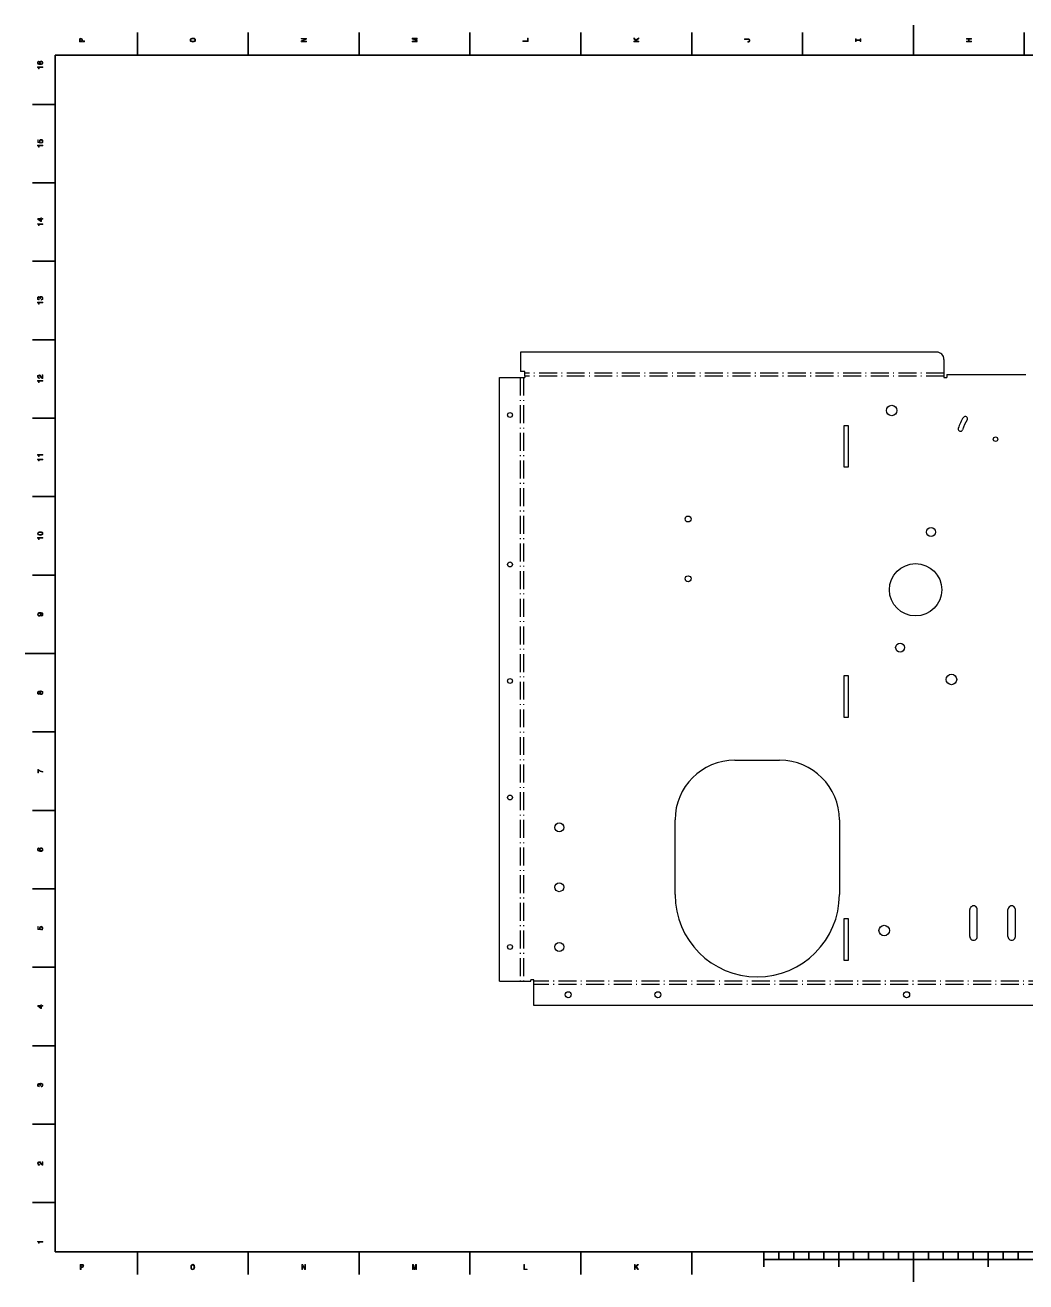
# Model space of a CAD drawing. Extents: x 0 to 1189, y 0 to 841.
# Drawn here: x 0 to 670, y 0 to 841 of the extents above; entities that cross this region are included whole.
import ezdxf

# ---------------------------------------------------------------- set-up
doc = ezdxf.new("R2010")
doc.units = 0
doc.linetypes.add('DASHDOT', pattern=[18.5, 12, -3, 0.5, -3])

msp = doc.modelspace()

# ---------------------------------------------------------------- linework, layer by layer
at = {"color": 7, "lineweight": 35}
for p, q in [((594.5, 821), (594.5, 841)), ((1169, 821), (20, 821)), ((20, 821), (20, 20)), ((20, 420.5), (0, 420.5)), ((20, 20), (1169, 20)), ((594.5, 20), (594.5, 0)), ((494.5, 15), (694.5, 15))]:
    msp.add_line(p, q, dxfattribs=at)
at = {"color": 7, "lineweight": 35, "ltscale": 0.375}
for p, q in [((75.099998, 821), (75.099998, 836)), ((149.300003, 821), (149.300003, 836)), ((223.5, 821), (223.5, 836)), ((297.700012, 821), (297.700012, 836)), ((371.899994, 821), (371.899994, 836)), ((446.100006, 821), (446.100006, 836)), ((520.299988, 821), (520.299988, 836)), ((668.700012, 821), (668.700012, 836)), ((20, 788), (5, 788)), ((20, 735.5), (5, 735.5)), ((20, 683), (5, 683)), ((20, 630.5), (5, 630.5)), ((20, 578), (5, 578)), ((20, 525.5), (5, 525.5)), ((20, 473), (5, 473)), ((20, 368), (5, 368)), ((20, 315.5), (5, 315.5)), ((20, 263), (5, 263)), ((20, 210.5), (5, 210.5)), ((20, 158), (5, 158)), ((20, 105.5), (5, 105.5)), ((20, 53), (5, 53)), ((75.099998, 20), (75.099998, 5)), ((149.300003, 20), (149.300003, 5)), ((223.5, 20), (223.5, 5)), ((297.700012, 20), (297.700012, 5)), ((371.899994, 20), (371.899994, 5)), ((446.100006, 20), (446.100006, 5))]:
    msp.add_line(p, q, dxfattribs=at)
at = {"ltscale": 0.325}
msp.add_line((331.464111, 622.200317), (331.464111, 609.200317), dxfattribs=at)
for p, q in [((609.964111, 622.200317), (331.464111, 622.200317)), ((616.964111, 607.118591), (669.764099, 607.118591)), ((317.382385, 201.118591), (317.382385, 605.118591)), ((548.164124, 545.118591), (548.164124, 573.118591)), ((550.764099, 573.118591), (550.764099, 545.118591)), ((548.164124, 377.731079), (548.164124, 405.731079)), ((550.764099, 405.731079), (550.764099, 377.731079)), ((474.964111, 349.118591), (504.964111, 349.118591)), ((434.964111, 259.118591), (434.964111, 309.118591)), ((544.964111, 309.118591), (544.964111, 259.118591)), ((548.164124, 215.118591), (548.164124, 243.118591)), ((550.764099, 243.118591), (550.764099, 215.118591)), ((812.964111, 185.036636), (340.464111, 185.036636))]:
    msp.add_line(p, q)
at = {"ltscale": 0.225}
msp.add_line((614.964111, 617.200317), (614.964111, 608.200317), dxfattribs=at)
at = {"ltscale": 0.075}
msp.add_line((334.464111, 609.200317), (331.464111, 609.200317), dxfattribs=at)
at = {"ltscale": 0.025}
for p, q in [((334.464111, 608.200317), (334.464111, 609.200317)), ((334.464111, 606.118591), (334.464111, 605.118591)), ((614.964111, 606.118591), (614.964111, 605.118591)), ((333.464111, 605.118591), (334.464111, 605.118591)), ((338.464111, 201.118591), (338.464111, 202.118591)), ((340.464111, 201.118591), (340.464111, 202.118591))]:
    msp.add_line(p, q, dxfattribs=at)
at = {"color": 1, "linetype": 'DASHDOT'}
for p, q in [((614.964111, 608.200317), (334.464111, 608.200317)), ((614.964111, 606.118591), (334.464111, 606.118591)), ((331.382385, 605.118591), (331.382385, 201.118591)), ((333.464111, 605.118591), (333.464111, 201.118591)), ((812.964111, 201.118591), (340.464111, 201.118591)), ((812.964111, 199.03688), (340.464111, 199.03688))]:
    msp.add_line(p, q, dxfattribs=at)
at = {"ltscale": 0.052043}
for p, q in [((334.464111, 606.118591), (334.464111, 608.200317)), ((614.964111, 608.200317), (614.964111, 606.118591)), ((331.382385, 605.118591), (333.464111, 605.118591)), ((331.382385, 201.118591), (333.464111, 201.118591)), ((340.464111, 199.03688), (340.464111, 201.118591))]:
    msp.add_line(p, q, dxfattribs=at)
at = {"ltscale": 0.05}
for p, q in [((616.964111, 607.118591), (616.964111, 605.118591)), ((614.964111, 605.118591), (616.964111, 605.118591)), ((340.464111, 202.118591), (338.464111, 202.118591))]:
    msp.add_line(p, q, dxfattribs=at)
at = {"ltscale": 0.35}
for p, q in [((317.382385, 605.118591), (331.382385, 605.118591)), ((317.382385, 201.118591), (331.382385, 201.118591))]:
    msp.add_line(p, q, dxfattribs=at)
at = {"ltscale": 0.0125}
for p, q in [((548.164124, 573.118591), (548.664124, 573.118591)), ((550.264099, 573.118591), (550.764099, 573.118591)), ((548.664124, 545.118591), (548.164124, 545.118591)), ((550.764099, 545.118591), (550.264099, 545.118591)), ((548.164124, 405.731079), (548.664124, 405.731079)), ((550.264099, 405.731079), (550.764099, 405.731079)), ((548.664124, 377.731079), (548.164124, 377.731079)), ((550.764099, 377.731079), (550.264099, 377.731079)), ((548.164124, 243.118591), (548.664124, 243.118591)), ((550.264099, 243.118591), (550.764099, 243.118591)), ((548.664124, 215.118591), (548.164124, 215.118591)), ((550.764099, 215.118591), (550.264099, 215.118591))]:
    msp.add_line(p, q, dxfattribs=at)
at = {"ltscale": 0.039999}
for p, q in [((548.664124, 573.118591), (550.264099, 573.118591)), ((550.264099, 545.118591), (548.664124, 545.118591)), ((548.664124, 405.731079), (550.264099, 405.731079)), ((550.264099, 377.731079), (548.664124, 377.731079)), ((548.664124, 243.118591), (550.264099, 243.118591)), ((550.264099, 215.118591), (548.664124, 215.118591))]:
    msp.add_line(p, q, dxfattribs=at)
at = {"ltscale": 0.45}
for p, q in [((632.264099, 231.118591), (632.264099, 249.118591)), ((637.264099, 231.118591), (637.264099, 249.118591)), ((657.764099, 231.118591), (657.764099, 249.118591)), ((662.764099, 231.118591), (662.764099, 249.118591))]:
    msp.add_line(p, q, dxfattribs=at)
at = {"ltscale": 0.125}
msp.add_line((333.464111, 201.118591), (338.464111, 201.118591), dxfattribs=at)
at = {"ltscale": 0.350006}
msp.add_line((340.464111, 185.036636), (340.464111, 199.03688), dxfattribs=at)
at = {"color": 7, "lineweight": 35, "ltscale": 0.25}
for p, q in [((494.5, 20), (494.5, 10)), ((544.5, 20), (544.5, 10)), ((644.5, 20), (644.5, 10))]:
    msp.add_line(p, q, dxfattribs=at)
at = {"color": 7, "lineweight": 35, "ltscale": 0.125}
for p, q in [((504.5, 20), (504.5, 15)), ((514.5, 20), (514.5, 15)), ((524.5, 20), (524.5, 15)), ((534.5, 20), (534.5, 15)), ((554.5, 20), (554.5, 15)), ((564.5, 20), (564.5, 15)), ((574.5, 20), (574.5, 15)), ((584.5, 20), (584.5, 15)), ((604.5, 20), (604.5, 15)), ((614.5, 20), (614.5, 15)), ((624.5, 20), (624.5, 15)), ((634.5, 20), (634.5, 15)), ((654.5, 20), (654.5, 15)), ((664.5, 20), (664.5, 15))]:
    msp.add_line(p, q, dxfattribs=at)
at = {"color": 7, "lineweight": 13}
for points in [[(39.833214, 829.935913), (39.833214, 830.399841), (38.355549, 830.399841), (38.355549, 830.914246), (38.330334, 831.433716), (38.15382, 831.84729), (37.810879, 832.114563), (37.341858, 832.205322), (36.908142, 832.134705), (36.59042, 831.932983), (36.398777, 831.600159), (36.333214, 831.14624), (36.333214, 829.935913)], [(36.761887, 831.020203), (36.792149, 831.322754), (36.88797, 831.544678), (37.064484, 831.675781), (37.341858, 831.721191), (37.634365, 831.670776), (37.810879, 831.534607), (37.901657, 831.302612), (37.926872, 830.984863), (37.926872, 830.399841), (36.761887, 830.399841)], [(112.283211, 829.703918), (113.069954, 829.794678), (113.649925, 830.056946), (114.007996, 830.465454), (114.129036, 831), (114.007996, 831.529541), (113.649925, 831.943115), (113.069954, 832.200317), (112.283211, 832.296143), (111.501511, 832.200317), (111.183784, 832.089355), (110.921539, 831.943115), (110.563469, 831.529541), (110.472694, 831.277405), (110.437393, 831), (110.563469, 830.460388), (110.916496, 830.05188), (111.496468, 829.794678)], [(112.283211, 830.188049), (111.672981, 830.24353), (111.224136, 830.409973), (110.951797, 830.667175), (110.85598, 831), (110.951797, 831.32782), (111.229179, 831.585022), (111.678024, 831.751465), (112.283211, 831.811951), (112.89344, 831.751465), (113.342285, 831.585022), (113.614624, 831.32782), (113.705399, 831), (113.614624, 830.667175), (113.342285, 830.409973), (112.898483, 830.24353)], [(188.2332, 829.850159), (188.2332, 830.268738), (185.363602, 830.268738), (188.2332, 831.610229), (188.2332, 832.149841), (184.7332, 832.149841), (184.7332, 831.726257), (187.602798, 831.726257), (184.7332, 830.399841), (184.7332, 829.850159)], [(262.433228, 829.739197), (262.433228, 830.127502), (259.255981, 830.127502), (262.433228, 830.783142), (262.433228, 831.216858), (259.255981, 831.867432), (262.433228, 831.867432), (262.433228, 832.260803), (258.933228, 832.260803), (258.933228, 831.645569), (262.019684, 831), (258.933228, 830.359497), (258.933228, 829.739197)], [(336.633209, 829.976257), (336.633209, 832.225525), (336.209564, 832.225525), (336.209564, 830.440186), (333.133209, 830.440186), (333.133209, 829.976257)], [(410.833221, 829.90564), (410.833221, 830.369629), (409.587555, 830.369629), (409.143738, 830.783142), (410.833221, 831.958191), (410.833221, 832.523071), (408.805847, 831.110962), (407.333221, 832.482727), (407.333221, 831.867432), (408.952087, 830.369629), (407.333221, 830.369629), (407.333221, 829.90564)], [(483.873291, 831.403442), (484.24649, 831.368164), (484.503693, 831.262268), (484.660034, 831.04541), (484.705414, 830.712524), (484.660034, 830.384705), (484.513794, 830.167847), (484.256592, 830.041809), (483.883392, 830.00647), (483.631226, 830.016602), (483.631226, 829.562683), (483.888428, 829.552612), (484.448212, 829.613098), (484.836548, 829.819885), (485.053406, 830.177979), (485.129059, 830.70752), (485.053406, 831.231995), (484.836548, 831.590088), (484.453278, 831.796814), (483.893463, 831.862427), (481.533234, 831.862427), (481.533234, 831.403442)], [(558.80957, 830.768005), (558.80957, 830.122498), (559.233215, 830.122498), (559.233215, 831.877502), (558.80957, 831.877502), (558.80957, 831.231995), (556.15686, 831.231995), (556.15686, 831.877502), (555.733215, 831.877502), (555.733215, 830.122498), (556.15686, 830.122498), (556.15686, 830.768005)], [(633.433167, 829.829956), (633.433167, 830.299011), (631.789063, 830.299011), (631.789063, 831.700989), (633.433167, 831.700989), (633.433167, 832.164978), (629.933167, 832.164978), (629.933167, 831.700989), (631.360413, 831.700989), (631.360413, 830.299011), (629.933167, 830.299011), (629.933167, 829.829956)], [(9.276297, 816.978394), (8.867795, 816.882568), (8.565202, 816.660706), (8.373559, 816.317749), (8.307997, 815.873962), (8.3433, 815.576355), (8.43912, 815.319153), (8.595461, 815.092224), (8.817363, 814.900574), (9.09474, 814.749268), (9.432636, 814.638367), (9.831052, 814.567749), (10.279899, 814.547546), (10.996037, 814.628235), (11.51549, 814.875366), (11.82817, 815.273804), (11.934077, 815.818481), (11.8433, 816.307678), (11.606268, 816.680847), (11.233069, 816.922913), (10.759006, 817.008667), (10.279899, 816.922913), (9.911743, 816.690918), (9.679755, 816.332886), (9.599063, 815.889038), (9.699927, 815.409973), (9.987391, 815.05188), (9.432636, 815.127563), (9.034222, 815.28894), (8.79719, 815.536011), (8.716498, 815.878967), (8.756845, 816.131165), (8.862752, 816.322754), (9.039265, 816.448853), (9.276297, 816.514404)], [(10.764049, 816.51947), (11.081772, 816.463989), (11.323847, 816.322754), (11.48523, 816.095825), (11.535663, 815.813416), (11.48523, 815.515869), (11.32889, 815.28894), (11.086815, 815.142639), (10.769092, 815.09729), (10.456412, 815.147705), (10.21938, 815.28894), (10.068084, 815.520935), (10.012608, 815.833557), (10.068084, 816.105896), (10.214337, 816.322754), (10.451368, 816.463989)], [(11.833213, 812.641235), (11.833213, 813.100159), (8.307997, 813.100159), (8.307997, 812.757202), (8.615634, 812.666443), (8.822406, 812.484863), (8.943443, 812.20752), (8.983789, 811.824219), (9.341859, 811.824219), (9.341859, 812.641235)], [(11.833213, 760.141235), (11.833213, 760.600159), (8.307997, 760.600159), (8.307997, 760.257202), (8.615634, 760.166443), (8.822406, 759.984863), (8.943443, 759.70752), (8.983789, 759.324219), (9.341859, 759.324219), (9.341859, 760.141235)], [(10.920389, 762.017334), (11.333934, 762.128235), (11.6567, 762.375366), (11.858429, 762.738464), (11.934077, 763.202454), (11.8433, 763.711853), (11.596181, 764.110229), (11.202809, 764.362427), (10.698487, 764.458252), (10.229466, 764.372498), (9.861311, 764.130432), (9.624279, 763.752197), (9.538545, 763.263), (9.599063, 762.884766), (9.76549, 762.592224), (8.822406, 762.733459), (8.822406, 764.266602), (8.408861, 764.266602), (8.408861, 762.395569), (10.26477, 762.118164), (10.26477, 762.521606), (10.027738, 762.814148), (9.942002, 763.187317), (9.997478, 763.510071), (10.158861, 763.757202), (10.405979, 763.913574), (10.723703, 763.969055), (11.041427, 763.913574), (11.288545, 763.752197), (11.444884, 763.505066), (11.50036, 763.187317), (11.465057, 762.920044), (11.349063, 762.713257), (11.167507, 762.561951), (10.920389, 762.486328)], [(11.833213, 707.641235), (11.833213, 708.100159), (8.307997, 708.100159), (8.307997, 707.757202), (8.615634, 707.666443), (8.822406, 707.484863), (8.943443, 707.20752), (8.983789, 706.824219), (9.341859, 706.824219), (9.341859, 707.641235)], [(11.833213, 711.04541), (11.833213, 711.499268), (10.965778, 711.499268), (10.965778, 711.998596), (10.56232, 711.998596), (10.56232, 711.499268), (8.408861, 711.499268), (8.408861, 711.040344), (10.521974, 709.507202), (10.965777, 709.507202), (10.965778, 711.04541)], [(10.56232, 709.930847), (8.993876, 711.04541), (10.56232, 711.04541)], [(10.733789, 656.997131), (10.769092, 656.997131), (11.253242, 657.07782), (11.616354, 657.31488), (11.848343, 657.688049), (11.934077, 658.182312), (11.848343, 658.706787), (11.626441, 659.100159), (11.273415, 659.352295), (10.819525, 659.443115), (10.521974, 659.402771), (10.279899, 659.291809), (10.0933, 659.110229), (9.957132, 658.868164), (9.684798, 659.195984), (9.251081, 659.311951), (8.857709, 659.236328), (8.560158, 659.01947), (8.373559, 658.666443), (8.307997, 658.182312), (8.388688, 657.728394), (8.610591, 657.380432), (8.963616, 657.153442), (9.432636, 657.07782), (9.467939, 657.07782), (9.467939, 657.526672), (9.145173, 657.567017), (8.913184, 657.69812), (8.771974, 657.909973), (8.721541, 658.20752), (8.761888, 658.469727), (8.867795, 658.661377), (9.039265, 658.777405), (9.271254, 658.822754), (9.518372, 658.777405), (9.684798, 658.656372), (9.785663, 658.444519), (9.815922, 658.157043), (9.810879, 657.960388), (10.209293, 657.960388), (10.199207, 658.20752), (10.244596, 658.525208), (10.365634, 658.762268), (10.56232, 658.903442), (10.819524, 658.953918), (11.112032, 658.898438), (11.32889, 658.752197), (11.465057, 658.520203), (11.510447, 658.212524), (11.460014, 657.894836), (11.308718, 657.662842), (11.066643, 657.516602), (10.733789, 657.461121)], [(11.833213, 655.141235), (11.833213, 655.600159), (8.307997, 655.600159), (8.307997, 655.257202), (8.615634, 655.166443), (8.822406, 654.984863), (8.943443, 654.70752), (8.983789, 654.324219), (9.341859, 654.324219), (9.341859, 655.141235)], [(11.833213, 604.537476), (11.833213, 606.943115), (11.399495, 606.943115), (11.399495, 605.041809), (11.162464, 605.147705), (10.965778, 605.329285), (10.607709, 605.889038), (10.456412, 606.186584), (10.239553, 606.51947), (9.987391, 606.75647), (9.689841, 606.892639), (9.351945, 606.943115), (8.928314, 606.857361), (8.595461, 606.6203), (8.383645, 606.257202), (8.307997, 605.788208), (8.393732, 605.304077), (8.630763, 604.935913), (9.009006, 604.698853), (9.508285, 604.618164), (9.57889, 604.618164), (9.57889, 605.077087), (9.538545, 605.077087), (9.195605, 605.122498), (8.943443, 605.258667), (8.782061, 605.475525), (8.726584, 605.763), (8.777017, 606.055481), (8.903098, 606.272339), (9.099784, 606.413574), (9.346902, 606.463989), (9.57889, 606.428711), (9.775576, 606.332886), (9.947046, 606.171509), (10.098343, 605.949585), (10.259726, 605.652039), (10.572406, 605.157776), (10.905259, 604.809814), (11.308718, 604.603027), (11.818084, 604.537476)], [(11.833213, 602.641235), (11.833213, 603.100159), (8.307997, 603.100159), (8.307997, 602.757202), (8.615634, 602.666443), (8.822406, 602.484863), (8.943443, 602.20752), (8.983789, 601.824219), (9.341859, 601.824219), (9.341859, 602.641235)], [(11.833213, 553.177246), (11.833213, 553.636169), (8.307997, 553.636169), (8.307997, 553.293213), (8.615634, 553.202454), (8.822406, 553.020935), (8.943443, 552.74353), (8.983789, 552.360229), (9.341859, 552.360229), (9.341859, 553.177246)], [(11.833213, 550.141235), (11.833213, 550.600159), (8.307997, 550.600159), (8.307997, 550.257202), (8.615634, 550.166443), (8.822406, 549.984863), (8.943443, 549.70752), (8.983789, 549.324219), (9.341859, 549.324219), (9.341859, 550.141235)], [(10.123559, 499.552612), (10.915345, 499.628265), (11.480187, 499.865295), (11.823127, 500.24353), (11.934077, 500.768036), (11.823127, 501.287476), (11.480187, 501.66571), (10.915346, 501.897705), (10.123559, 501.978394), (9.336816, 501.897705), (9.024136, 501.80188), (8.766931, 501.66571), (8.423991, 501.287476), (8.307997, 500.768036), (8.423991, 500.24353), (8.771974, 499.865295), (9.336815, 499.628265)], [(11.833213, 497.641235), (11.833213, 498.100159), (8.307997, 498.100159), (8.307997, 497.757202), (8.615634, 497.666443), (8.822406, 497.484894), (8.943443, 497.20752), (8.983789, 496.824219), (9.341859, 496.824219), (9.341859, 497.641235)], [(10.123559, 500.036743), (9.513329, 500.077087), (9.074568, 500.203186), (8.817363, 500.430115), (8.726584, 500.768036), (8.817363, 501.100891), (9.074568, 501.32782), (9.513329, 501.453888), (10.123559, 501.494263), (10.738832, 501.453888), (11.177593, 501.32782), (11.434798, 501.100891), (11.520533, 500.768036), (11.434798, 500.430115), (11.177593, 500.203186), (10.738832, 500.077087)], [(10.965777, 445.539642), (11.364193, 445.615265), (11.671829, 445.832153), (11.863472, 446.175079), (11.934077, 446.628967), (11.898775, 446.926514), (11.807997, 447.193817), (11.651657, 447.420746), (11.429755, 447.612396), (11.152377, 447.763702), (10.809438, 447.874634), (10.416066, 447.940216), (9.962175, 447.965424), (9.251081, 447.8797), (8.731628, 447.632568), (8.418948, 447.239197), (8.307997, 446.699585), (8.398775, 446.205353), (8.64085, 445.832153), (9.014049, 445.590057), (9.483068, 445.509369), (9.967218, 445.590057), (10.335374, 445.827087), (10.567363, 446.180115), (10.643011, 446.628967), (10.54719, 447.103027), (10.254683, 447.46109), (10.814481, 447.380402), (11.212896, 447.219025), (11.449927, 446.971893), (11.525576, 446.634003), (11.490273, 446.371765), (11.379322, 446.180115), (11.202809, 446.054047), (10.965777, 446.003601)], [(9.478025, 445.998566), (9.165345, 446.049011), (8.918227, 446.190216), (8.761888, 446.412109), (8.706411, 446.699585), (8.761888, 446.997131), (8.918227, 447.22406), (9.160302, 447.365265), (9.472982, 447.420746), (9.790706, 447.365265), (10.027738, 447.22406), (10.173991, 446.992096), (10.224423, 446.684448), (10.173991, 446.407074), (10.027738, 446.190216), (9.795749, 446.049011)], [(9.947045, 393.624634), (10.088256, 393.367432), (10.284942, 393.190918), (10.532061, 393.079987), (10.829611, 393.044678), (11.278458, 393.125366), (11.626441, 393.357361), (11.848343, 393.735596), (11.934077, 394.25), (11.848343, 394.759369), (11.626441, 395.137604), (11.278458, 395.369598), (10.829611, 395.455353), (10.532061, 395.414978), (10.284942, 395.309082), (10.088256, 395.127533), (9.947045, 394.875366), (9.826009, 395.077087), (9.659582, 395.218292), (9.457852, 395.304047), (9.210734, 395.33429), (8.852665, 395.253601), (8.565202, 395.041779), (8.378602, 394.698853), (8.307997, 394.25), (8.378602, 393.796112), (8.565202, 393.453186), (8.852665, 393.236328), (9.210734, 393.160675), (9.457852, 393.185883), (9.659582, 393.271606)], [(9.251081, 393.639771), (9.029179, 393.680115), (8.857709, 393.801147), (8.751801, 393.992798), (8.711455, 394.25), (8.751801, 394.502167), (8.857709, 394.693817), (9.029179, 394.81485), (9.251081, 394.860229), (9.478025, 394.81485), (9.654538, 394.693817), (9.770533, 394.502167), (9.805836, 394.25), (9.76549, 393.992798), (9.654538, 393.801147), (9.478025, 393.680115)], [(10.819524, 393.528839), (10.552233, 393.574219), (10.350504, 393.720459), (10.21938, 393.947418), (10.173991, 394.25), (10.21938, 394.547546), (10.350504, 394.774506), (10.552233, 394.920746), (10.819524, 394.971191), (11.106988, 394.920746), (11.323847, 394.774506), (11.465057, 394.547546), (11.510447, 394.25), (11.465057, 393.947418), (11.323847, 393.720459), (11.106988, 393.574219)], [(11.833213, 341.049011), (11.833213, 341.55835), (11.001081, 341.724792), (10.224423, 342.017303), (9.503242, 342.430847), (8.827449, 342.970459), (8.408861, 342.970459), (8.408861, 340.569885), (8.867795, 340.569885), (8.867795, 342.486328), (9.548631, 341.931549), (10.259726, 341.51297), (11.01621, 341.220459)], [(9.276297, 290.460388), (8.867795, 290.364563), (8.565202, 290.14267), (8.373559, 289.799713), (8.307997, 289.355927), (8.3433, 289.05835), (8.43912, 288.801147), (8.595461, 288.574219), (8.817363, 288.382568), (9.09474, 288.231262), (9.432636, 288.120331), (9.831052, 288.049713), (10.279899, 288.029541), (10.996037, 288.110229), (11.51549, 288.357361), (11.82817, 288.755768), (11.934077, 289.300446), (11.8433, 289.789642), (11.606268, 290.162842), (11.233068, 290.404907), (10.759006, 290.490631), (10.279899, 290.404907), (9.911743, 290.172913), (9.679755, 289.81485), (9.599063, 289.371033), (9.699927, 288.891937), (9.987391, 288.533875), (9.432636, 288.609528), (9.034222, 288.770905), (8.79719, 289.018005), (8.716498, 289.360962), (8.756845, 289.613129), (8.862752, 289.804749), (9.039265, 289.930847), (9.276297, 289.996399)], [(10.764049, 290.001434), (11.081772, 289.945984), (11.323847, 289.804749), (11.48523, 289.57782), (11.535663, 289.29541), (11.48523, 288.997833), (11.32889, 288.770905), (11.086815, 288.624634), (10.769092, 288.579254), (10.456411, 288.6297), (10.21938, 288.770905), (10.068083, 289.002899), (10.012608, 289.315582), (10.068083, 289.587891), (10.214336, 289.804749), (10.451368, 289.945984)], [(10.920388, 235.499283), (11.333933, 235.610229), (11.6567, 235.857361), (11.858429, 236.220474), (11.934077, 236.684448), (11.8433, 237.193817), (11.596181, 237.592224), (11.202809, 237.844391), (10.698486, 237.940201), (10.229466, 237.854477), (9.861311, 237.612396), (9.624279, 237.234161), (9.538545, 236.744965), (9.599063, 236.366714), (9.76549, 236.074219), (8.822406, 236.215424), (8.822406, 237.748566), (8.408861, 237.748566), (8.408861, 235.877533), (10.26477, 235.600143), (10.26477, 236.003601), (10.027738, 236.296112), (9.942002, 236.669312), (9.997478, 236.992081), (10.158861, 237.239197), (10.405979, 237.395538), (10.723702, 237.451019), (11.041427, 237.395538), (11.288545, 237.234161), (11.444884, 236.987045), (11.50036, 236.669312), (11.465057, 236.402023), (11.349063, 236.195251), (11.167507, 236.043961), (10.920388, 235.968307)], [(11.833213, 184.52739), (11.833213, 184.981277), (10.965777, 184.981277), (10.965777, 185.48056), (10.56232, 185.48056), (10.56232, 184.981277), (8.408861, 184.981277), (8.408861, 184.522339), (10.521974, 182.989197), (10.965777, 182.989197), (10.965777, 184.52739)], [(10.56232, 183.412827), (8.993876, 184.52739), (10.56232, 184.52739)], [(10.733789, 130.479111), (10.769092, 130.479111), (11.253242, 130.559799), (11.616354, 130.796829), (11.848343, 131.170029), (11.934077, 131.664276), (11.848343, 132.188766), (11.626441, 132.582138), (11.273415, 132.834305), (10.819524, 132.925079), (10.521974, 132.884735), (10.279899, 132.773788), (10.093299, 132.592224), (9.957132, 132.350143), (9.684798, 132.677963), (9.251081, 132.793961), (8.857709, 132.718307), (8.560158, 132.50145), (8.373559, 132.148422), (8.307997, 131.664276), (8.388688, 131.210388), (8.610591, 130.862396), (8.963616, 130.635452), (9.432636, 130.559799), (9.467939, 130.559799), (9.467939, 131.008652), (9.145173, 131.048996), (8.913184, 131.180115), (8.771974, 131.391937), (8.721541, 131.689484), (8.761888, 131.951736), (8.867795, 132.143372), (9.039265, 132.259369), (9.271254, 132.304764), (9.518372, 132.259369), (9.684798, 132.138336), (9.785663, 131.926514), (9.815922, 131.639053), (9.810879, 131.442368), (10.209293, 131.442368), (10.199207, 131.689484), (10.244596, 132.007217), (10.365634, 132.244247), (10.56232, 132.385452), (10.819524, 132.435883), (11.112031, 132.380417), (11.32889, 132.234161), (11.465057, 132.002167), (11.510447, 131.694534), (11.460014, 131.376801), (11.308717, 131.144821), (11.066642, 130.998566), (10.733789, 130.943085)], [(11.833213, 78.019447), (11.833213, 80.425072), (11.399495, 80.425072), (11.399495, 78.523773), (11.162463, 78.629684), (10.965777, 78.811241), (10.607709, 79.371033), (10.456411, 79.668587), (10.239552, 80.001442), (9.987391, 80.238472), (9.689841, 80.374641), (9.351945, 80.425072), (8.928314, 80.339333), (8.595461, 80.102303), (8.383645, 79.739189), (8.307997, 79.270172), (8.393732, 78.786018), (8.630763, 78.41787), (9.009006, 78.180832), (9.508285, 78.100143), (9.57889, 78.100143), (9.57889, 78.559074), (9.538545, 78.559074), (9.195605, 78.604462), (8.943443, 78.740631), (8.782061, 78.957489), (8.726584, 79.244957), (8.777017, 79.53746), (8.903098, 79.754318), (9.099784, 79.895531), (9.346902, 79.945961), (9.57889, 79.91066), (9.775576, 79.814842), (9.947045, 79.653458), (10.098343, 79.431557), (10.259726, 79.134003), (10.572406, 78.639771), (10.905259, 78.291786), (11.308717, 78.085014), (11.818083, 78.019447)], [(11.833213, 26.659222), (11.833213, 27.118156), (8.307997, 27.118156), (8.307997, 26.775217), (8.615634, 26.684439), (8.822406, 26.502882), (8.943443, 26.225506), (8.983789, 25.84222), (9.341859, 25.84222), (9.341859, 26.659222)], [(36.935879, 8.166786), (37.399853, 8.166786), (37.399853, 9.644452), (37.914265, 9.644452), (38.433716, 9.669668), (38.84726, 9.846181), (39.114552, 10.18912), (39.20533, 10.65814), (39.134724, 11.091858), (38.932995, 11.409582), (38.600143, 11.601224), (38.146252, 11.666786), (36.935879, 11.666786)], [(38.020172, 11.238111), (38.322765, 11.207852), (38.544666, 11.112031), (38.675793, 10.935518), (38.72118, 10.65814), (38.670746, 10.365633), (38.53458, 10.18912), (38.302593, 10.098343), (37.984867, 10.073126), (37.399853, 10.073126), (37.399853, 11.238111)], [(110.903885, 9.916786), (110.994667, 9.130043), (111.256912, 8.550072), (111.665413, 8.192002), (112.199997, 8.070965), (112.729538, 8.192002), (113.143082, 8.550072), (113.400284, 9.130043), (113.496101, 9.916786), (113.400284, 10.698486), (113.28933, 11.01621), (113.143082, 11.278458), (112.729538, 11.636527), (112.477371, 11.727304), (112.199997, 11.762608), (111.66037, 11.636527), (111.251869, 11.283501), (110.994667, 10.703529)], [(111.388039, 9.916786), (111.443512, 10.527017), (111.60994, 10.975864), (111.867142, 11.248199), (112.199997, 11.34402), (112.527802, 11.248199), (112.785011, 10.970821), (112.951439, 10.521974), (113.011955, 9.916786), (112.951439, 9.306556), (112.785011, 8.857708), (112.527802, 8.585374), (112.199997, 8.494596), (111.867142, 8.585374), (111.60994, 8.857708), (111.443512, 9.301513)], [(185.250137, 8.166786), (185.668732, 8.166786), (185.668732, 11.036383), (187.010223, 8.166786), (187.54985, 8.166786), (187.54985, 11.666786), (187.126221, 11.666786), (187.126221, 8.79719), (185.79985, 11.666786), (185.250137, 11.666786)], [(259.339203, 8.166786), (259.727539, 8.166786), (259.727539, 11.34402), (260.383148, 8.166786), (260.816864, 8.166786), (261.467438, 11.34402), (261.467438, 8.166786), (261.860809, 8.166786), (261.860809, 11.666786), (261.245544, 11.666786), (260.600006, 8.580331), (259.959534, 11.666786), (259.339203, 11.666786)], [(333.776215, 8.166786), (336.025513, 8.166786), (336.025513, 8.590417), (334.240204, 8.590417), (334.240204, 11.666786), (333.776215, 11.666786)], [(407.90564, 8.166786), (408.369598, 8.166786), (408.369598, 9.412463), (408.783142, 9.856268), (409.958221, 8.166786), (410.523071, 8.166786), (409.110962, 10.194164), (410.482727, 11.666786), (409.867432, 11.666786), (408.369598, 10.04791), (408.369598, 11.666786), (407.90564, 11.666786)]]:
    msp.add_lwpolyline(points, close=True, dxfattribs=at)
for centre, radius in [((324.482422, 580.118591), 1.65), ((579.963928, 583.118591), 3.5), ((649.469727, 563.887451), 1.5), ((443.714111, 510.507996), 2), ((606.316895, 501.755615), 3), ((324.482422, 480.118591), 1.65), ((595.964111, 463.118591), 17.5), ((443.714111, 470.507996), 2), ((585.611328, 424.481567), 3), ((324.482422, 402.118591), 1.65), ((619.964294, 403.118591), 3.5), ((324.482422, 324.118591), 1.65), ((357.464111, 304.118591), 3), ((357.464111, 264.118591), 3), ((574.964294, 235.118591), 3.5), ((357.464111, 224.118591), 3), ((324.482422, 224.118591), 1.65), ((363.464111, 192.136887), 2), ((423.464111, 192.136887), 2), ((589.964111, 192.136887), 2)]:
    msp.add_circle(centre, radius)
for centre, radius, start, end in [((609.963745, 617.199951), 5.000451, 0.003812, 89.996143), ((649.512146, 563.867432), 26.019297, 145.691364, 163.851361), ((649.507202, 563.869751), 23.013955, 145.691364, 163.851361), ((629.25824, 577.687378), 1.500319, 325.684208, 145.667786), ((625.960388, 570.687378), 1.49998, 163.869967, 343.868227), ((474.964417, 309.118286), 40.000301, 90.000433, 179.999568), ((504.963806, 309.118286), 40.000301, 0.000431, 89.999565), ((489.964111, 259.118744), 55, 180.000173, 359.99983), ((634.764099, 249.118591), 2.5, 0, 180.000005), ((660.264099, 249.118591), 2.5, 360, 180.000005), ((634.764099, 231.118591), 2.5, 179.999995, 360), ((660.264099, 231.118591), 2.5, 179.999995, 360)]:
    msp.add_arc(centre, radius, start, end)

doc.saveas('drawing.dxf')
